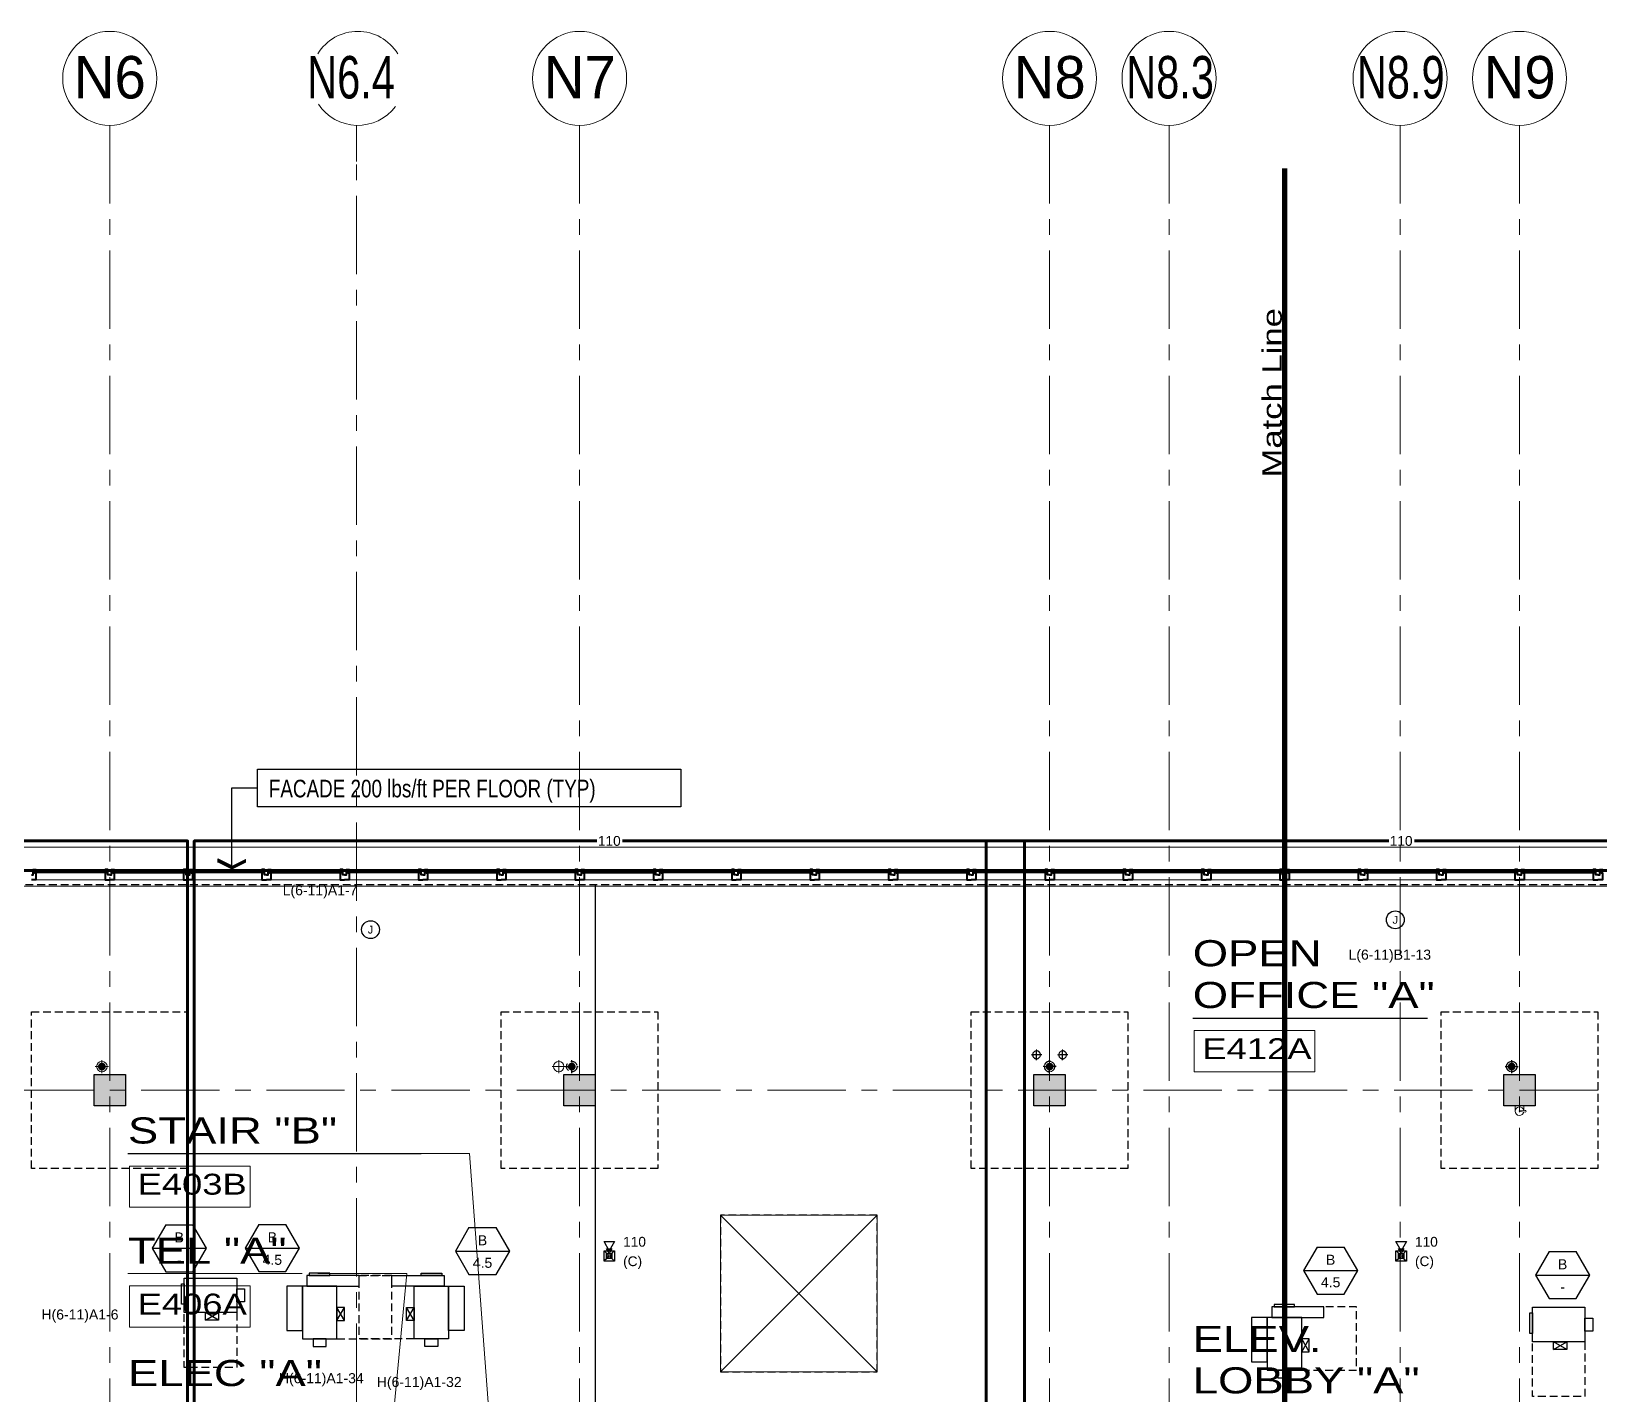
# Model space of a CAD drawing. Header units: inches. Extents: x -26500 to 0, y -3347 to 2257.
# Drawn here: x -23641 to -22440, y 1141 to 2185 of the extents above; entities that cross this region are included whole.
import ezdxf
from ezdxf.enums import TextEntityAlignment as Align

# ---------------------------------------------------------------- set-up
doc = ezdxf.new("R2010")
doc.units = ezdxf.units.IN
doc.header["$LTSCALE"] = 48
doc.header["$MEASUREMENT"] = 0
for name, pattern in [('A104$0$CENTER', [2, 1.25, -0.25, 0.25, -0.25]), ('HIDDEN2', [0.1875, 0.125, -0.0625]), ('Matchline$0$DASHED', [0.75, 0.5, -0.25]), ('NB - 5th floor_plan$0$HIDDEN2', [0.1875, 0.125, -0.0625])]:
    doc.linetypes.add(name, pattern=pattern)
for name, color, linetype in [('0 @ 48', 7, 'Continuous'), ('0 @ 96', 7, 'Continuous'), ('A104$0$A-ANNO-PATT-1-12', 8, 'Continuous'), ('A104$0$A-ANNO-PATT-2-12', 8, 'Continuous'), ('A104$0$A-AREA-IDEN', 8, 'Continuous'), ('A104$0$A-COLS-COL2-12', 8, 'Continuous'), ('A104$0$A-EQPM-FEC', 8, 'Continuous'), ('A104$0$A-FLOR-AWNG', 8, 'Continuous'), ('A104$0$A-FLOR-SLAB', 8, 'Continuous'), ('A104$0$A-FLOR-SLEEVE', 8, 'Continuous'), ('A104$0$A-FLOR-SLEEVE-4-12', 8, 'Continuous'), ('A104$0$A-GLAZ', 8, 'Continuous'), ('A104$0$A-GRID-1DP0-15', 8, 'Continuous'), ('A104$0$A-GRID-GRDP0-15', 8, 'Continuous'), ('A104$0$A-ROOF-LEAD-4-12', 8, 'Continuous'), ('A104$0$A-Roof-leader', 8, 'Continuous'), ('A104$0$C-PROP', 8, 'Continuous'), ('A104$0$tower crane', 8, 'Continuous'), ('A604$0$A-COLS-COL1-12', 8, 'Continuous'), ('A604$0$A-FLOR-SLEEVE', 8, 'Continuous'), ('A604$0$A-SHAD-PAT2', 8, 'Continuous'), ('ANNTEXT', 6, 'Continuous'), ('CLEAR', 1, 'HIDDEN2'), ('E-FIRE', 234, 'Continuous'), ('E-Powr-Circ', 232, 'Continuous'), ('E-Powr-Devc @ 96', 233, 'Continuous'), ('E-TEXT', 6, 'Continuous'), ('HAEQUIP', 94, 'Continuous'), ('M-HVAC-blck', 6, 'Continuous'), ('M-HVAC-clrn', 1, 'HIDDEN2'), ('M-HVAC-EQPM-FPTD', 94, 'Continuous'), ('M-HVAC-FUTR', 4, 'HIDDEN2'), ('M-HVAC-Supp', 93, 'Continuous'), ('M-HVAC-TEXT', 6, 'Continuous'), ('Matchline$0$Match Line', 5, 'Matchline$0$DASHED'), ('NB - 5th floor_plan$0$STCCOLS1', 1, 'NB - 5th floor_plan$0$HIDDEN2'), ('NB - 5th floor_plan$0$STDROPS', 1, 'NB - 5th floor_plan$0$HIDDEN2'), ('NB - 5th floor_plan$0$STPJ', 1, 'NB - 5th floor_plan$0$HIDDEN2'), ('NB - 5th floor_plan$0$STSLABEDGE', 1, 'NB - 5th floor_plan$0$HIDDEN2'), ('NB - 5th floor_plan$0$STWETSTACK', 1, 'NB - 5th floor_plan$0$HIDDEN2'), ('XREF', 7, 'Continuous')]:
    doc.layers.add(name, color=color, linetype=linetype)
doc.layers.add('E-Fire-Covr', color=240, linetype='Continuous', lineweight=70, plot=False)
doc.styles.add('A104$0$Arial', font='arial.ttf', dxfattribs={"height": 0.076839})
doc.styles.add('A104$0$style-Arial', font='arial.ttf')
doc.styles.add('M08', font='arial.ttf', dxfattribs={"height": 7.68})
doc.styles.add('MAMEP ANNO', font='arial.ttf', dxfattribs={"height": 0.101562})
doc.styles.add('Matchline$0$Style-arial', font='arial.shx')
doc.styles.add('NB - 5th floor_plan$0$au101s01', font='au101s01.shx')

# ---------------------------------------------------------------- blocks, each defined once
blk = doc.blocks.new('A104')
at = {"layer": 'A104$0$A-ROOF-LEAD-4-12', "lineweight": 13}
h = blk.add_hatch(color=256, dxfattribs=at)
edge = h.paths.add_edge_path()
edge.add_arc((-23587.0236, 1392.095), 3, 0, 360)
at = {"layer": 'A104$0$A-Roof-leader', "lineweight": 13}
h = blk.add_hatch(color=256, dxfattribs=at)
edge = h.paths.add_edge_path()
edge.add_arc((-23587.0236, 1392.095), 3, 0, 360)
h = blk.add_hatch(color=256, dxfattribs=at)
edge = h.paths.add_edge_path()
edge.add_arc((-23227.0236, 1392.095), 3, 0, 360)
h = blk.add_hatch(color=256, dxfattribs=at)
edge = h.paths.add_edge_path()
edge.add_arc((-22861.0236, 1392.095), 3, 0, 360)
h = blk.add_hatch(color=256, dxfattribs=at)
edge = h.paths.add_edge_path()
edge.add_arc((-22507.0236, 1392.095), 3, 0, 360)
at = {"layer": 'A104$0$A-ANNO-PATT-1-12', "lineweight": 30}
blk.add_solid([(-23569.0236, 1362.095), (-23569.0236, 1386.095), (-23593.0236, 1362.095), (-23593.0236, 1386.095)], dxfattribs=at)
at = {"layer": 'A104$0$A-ANNO-PATT-2-12', "lineweight": 30}
for points in [[(-23209.0236, 1362.095), (-23209.0236, 1386.095), (-23233.0236, 1362.095), (-23233.0236, 1386.095)], [(-22849.0236, 1362.095), (-22849.0236, 1386.095), (-22873.0236, 1362.095), (-22873.0236, 1386.095)], [(-22489.0236, 1362.095), (-22489.0236, 1386.095), (-22513.0236, 1362.095), (-22513.0236, 1386.095)]]:
    blk.add_solid(points, dxfattribs=at)
at = {"layer": 'A104$0$A-AREA-IDEN', "lineweight": 30}
for p, q in [((-22751.3606, 1429.1784, 0.2066), (-22571.4122, 1429.1784, 0.2066)), ((-23567.0737, 1325.3785, 0.2066), (-23342.5379, 1325.3785, 0.2066))]:
    blk.add_line(p, q, dxfattribs=at)
at = {"layer": 'A104$0$A-AREA-IDEN', "lineweight": 13}
blk.add_line((-23567.0737, 1233.5393, 0.2066), (-23433.4922, 1233.5393, 0.2066), dxfattribs=at)
at = {"layer": 'A104$0$A-AREA-IDEN', "lineweight": 0, "elevation": 0.2066, "flags": 128}
for points in [[(-23342.5379, 1325.3785), (-23305.4204, 1325.3785), (-23278.459, 967.614)], [(-23421.5321, 1233.5393), (-23353.4468, 1233.5393), (-23393.9075, 805.6001)]]:
    blk.add_lwpolyline(points, dxfattribs=at)
at = {"layer": 'A104$0$A-AREA-IDEN', "lineweight": 13}
for points in [[(-22750.1608, 1419.6617, 0.2066), (-22657.7228, 1419.6617, 0.2066), (-22657.7228, 1388.1321, 0.2066), (-22750.1608, 1388.1321, 0.2066)], [(-23565.8739, 1315.8618, 0.2066), (-23473.4359, 1315.8618, 0.2066), (-23473.4359, 1284.3323, 0.2066), (-23565.8739, 1284.3323, 0.2066)], [(-23565.8739, 1224.0226, 0.2066), (-23473.4359, 1224.0226, 0.2066), (-23473.4359, 1192.4931, 0.2066), (-23565.8739, 1192.4931, 0.2066)]]:
    blk.add_3dface(points, dxfattribs=at)
at = {"layer": 'A104$0$A-COLS-COL2-12', "lineweight": 30}
for points in [[(-23233.0236, 1386.095), (-23209.0236, 1386.095), (-23209.0236, 1362.095), (-23233.0236, 1362.095)], [(-22873.0236, 1386.095), (-22849.0236, 1386.095), (-22849.0236, 1362.095), (-22873.0236, 1362.095)], [(-22513.0236, 1386.095), (-22489.0236, 1386.095), (-22489.0236, 1362.095), (-22513.0236, 1362.095)]]:
    blk.add_3dface(points, dxfattribs=at)
at = {"layer": 'A104$0$A-EQPM-FEC', "lineweight": 13}
for p, q in [((-22496.6121, 1358.5608), (-22500.9446, 1358.1973)), ((-22500.9435, 1357.6039), (-22496.6098, 1357.2557))]:
    blk.add_line(p, q, dxfattribs=at)
at = {"layer": 'A104$0$A-EQPM-FEC', "lineweight": 0, "flags": 128}
blk.add_lwpolyline([(-22504.2482, 1358.4508), (-22504.2546, 1362.0892), (-22497.7926, 1362.1007), (-22497.7862, 1358.4624)], dxfattribs=at)
at = {"layer": 'A104$0$A-EQPM-FEC', "lineweight": 13}
blk.add_circle((-22500.9441, 1357.9006), 0.2967, dxfattribs=at)
for centre, radius, start, end in [((-22501.0111, 1357.9005), 3.2735, 9.8827989, 350.3204767), ((-22496.6109, 1357.9083), 0.6526, 270.1037127, 90.1016378)]:
    blk.add_arc(centre, radius, start, end, dxfattribs=at)
at = {"layer": 'A104$0$A-FLOR-AWNG', "lineweight": 0}
blk.add_line((-24033.7396, 1560.0949), (-21043.1174, 1560.0949), dxfattribs=at)
at = {"layer": 'A104$0$A-FLOR-SLAB', "lineweight": 0, "flags": 128}
blk.add_lwpolyline([(-23869.2731, 1530.3475), (-21072.7739, 1530.3449), (-21072.7739, -6.1545), (-22489.2736, -6.1545), (-22489.2736, 53.8448), (-22872.7736, 53.8448), (-22872.7736, -6.1545), (-24409.272, -6.1545)], dxfattribs=at)
at = {"layer": 'A104$0$A-FLOR-SLEEVE', "lineweight": 0}
for p, q in [((-23237.0236, 1387.095), (-23237.0236, 1397.095)), ((-22867.0236, 1401.095), (-22875.0236, 1401.095)), ((-22871.0236, 1397.095), (-22871.0236, 1405.095)), ((-22861.0236, 1387.095), (-22861.0236, 1397.095)), ((-22847.0236, 1401.095), (-22855.0236, 1401.095)), ((-22851.0236, 1397.095), (-22851.0236, 1405.095)), ((-22507.0236, 1387.095), (-22507.0236, 1397.095)), ((-23242.0236, 1392.095), (-23232.0236, 1392.095)), ((-22856.0236, 1392.095), (-22866.0236, 1392.095)), ((-22512.0236, 1392.095), (-22502.0236, 1392.095))]:
    blk.add_line(p, q, dxfattribs=at)
at = {"layer": 'A104$0$A-FLOR-SLEEVE', "lineweight": 13}
for centre in [(-23237.0236, 1392.095), (-22507.0236, 1392.095)]:
    blk.add_circle(centre, 4, dxfattribs=at)
at = {"layer": 'A104$0$A-FLOR-SLEEVE', "lineweight": 13, "extrusion": (0, 0, -1)}
for centre, radius in [((22871.0236, 1401.095), 3), ((22861.0236, 1392.095), 4), ((22851.0236, 1401.095), 3)]:
    blk.add_circle(centre, radius, dxfattribs=at)
at = {"layer": 'A104$0$A-FLOR-SLEEVE-4-12', "lineweight": 0}
for p, q in [((-23587.0236, 1387.095), (-23587.0236, 1397.095)), ((-23592.0236, 1392.095), (-23582.0236, 1392.095))]:
    blk.add_line(p, q, dxfattribs=at)
at = {"layer": 'A104$0$A-FLOR-SLEEVE-4-12', "lineweight": 13}
blk.add_circle((-23587.0236, 1392.095), 4, dxfattribs=at)
at = {"layer": 'A104$0$A-GLAZ', "lineweight": 0}
for p, q in [((-21060.0239, 1543.0949), (-23882.0254, 1543.0991)), ((-23583.7745, 1541.8475), (-23638.2745, 1541.8475)), ((-23583.7745, 1541.3475), (-23638.2745, 1541.3475)), ((-23578.2745, 1541.8475), (-23523.7745, 1541.8475)), ((-23578.2745, 1541.3475), (-23523.7745, 1541.3475)), ((-23463.7751, 1541.8475), (-23518.2751, 1541.8475)), ((-23463.7751, 1541.3475), (-23518.2751, 1541.3475)), ((-23458.2751, 1541.8475), (-23403.7751, 1541.8475)), ((-23458.2751, 1541.3475), (-23403.7751, 1541.3475)), ((-23343.7757, 1541.8475), (-23398.2757, 1541.8475)), ((-23343.7757, 1541.3475), (-23398.2757, 1541.3475)), ((-23338.2757, 1541.8475), (-23283.7757, 1541.8475)), ((-23338.2757, 1541.3475), (-23283.7757, 1541.3475)), ((-23223.7762, 1541.8475), (-23278.2762, 1541.8475)), ((-23223.7762, 1541.3475), (-23278.2762, 1541.3475)), ((-23218.2762, 1541.8475), (-23163.7762, 1541.8475)), ((-23218.2762, 1541.3475), (-23163.7762, 1541.3475)), ((-23103.7768, 1541.8475), (-23158.2768, 1541.8475)), ((-23103.7768, 1541.3475), (-23158.2768, 1541.3475)), ((-23098.2739, 1541.8449), (-23043.7739, 1541.8449)), ((-23098.2739, 1541.3449), (-23043.7739, 1541.3449)), ((-22983.7745, 1541.8449), (-23038.2745, 1541.8449)), ((-22983.7745, 1541.3449), (-23038.2745, 1541.3449)), ((-22978.2739, 1541.8449), (-22923.7739, 1541.8449)), ((-22978.2739, 1541.3449), (-22923.7739, 1541.3449)), ((-22863.7745, 1541.8449), (-22918.2745, 1541.8449)), ((-22863.7745, 1541.3449), (-22918.2745, 1541.3449)), ((-22858.2739, 1541.8449), (-22803.7739, 1541.8449)), ((-22858.2739, 1541.3449), (-22803.7739, 1541.3449)), ((-22743.7745, 1541.8449), (-22798.2745, 1541.8449)), ((-22743.7745, 1541.3449), (-22798.2745, 1541.3449)), ((-22738.2739, 1541.8449), (-22683.7739, 1541.8449)), ((-22738.2739, 1541.3449), (-22683.7739, 1541.3449)), ((-22623.7745, 1541.8449), (-22678.2745, 1541.8449)), ((-22623.7745, 1541.3449), (-22678.2745, 1541.3449)), ((-22618.2739, 1541.8449), (-22563.7739, 1541.8449)), ((-22618.2739, 1541.3449), (-22563.7739, 1541.3449)), ((-22503.7745, 1541.8449), (-22558.2745, 1541.8449)), ((-22503.7745, 1541.3449), (-22558.2745, 1541.3449)), ((-22498.2739, 1541.8449), (-22443.7739, 1541.8449)), ((-22498.2739, 1541.3449), (-22443.7739, 1541.3449)), ((-23584.5245, 1535.0975), (-23637.5245, 1535.0975)), ((-23577.5245, 1535.0975), (-23524.5245, 1535.0975)), ((-23464.5251, 1535.0975), (-23517.5251, 1535.0975)), ((-23457.5251, 1535.0975), (-23404.5251, 1535.0975)), ((-23344.5257, 1535.0975), (-23397.5257, 1535.0975)), ((-23337.5257, 1535.0975), (-23284.5257, 1535.0975)), ((-23224.5262, 1535.0975), (-23277.5262, 1535.0975)), ((-23217.5262, 1535.0975), (-23164.5262, 1535.0975)), ((-23104.5268, 1535.0975), (-23157.5268, 1535.0975)), ((-23097.5239, 1535.0949), (-23044.5239, 1535.0949)), ((-22984.5245, 1535.0949), (-23037.5245, 1535.0949)), ((-22977.5239, 1535.0949), (-22924.5239, 1535.0949)), ((-22864.5245, 1535.0949), (-22917.5245, 1535.0949)), ((-22857.5239, 1535.0949), (-22804.5239, 1535.0949)), ((-22744.5245, 1535.0949), (-22797.5245, 1535.0949)), ((-22737.5239, 1535.0949), (-22684.5239, 1535.0949)), ((-22624.5245, 1535.0949), (-22677.5245, 1535.0949)), ((-22617.5239, 1535.0949), (-22564.5239, 1535.0949)), ((-22504.5245, 1535.0949), (-22557.5245, 1535.0949)), ((-22497.5239, 1535.0949), (-22444.5239, 1535.0949))]:
    blk.add_line(p, q, dxfattribs=at)
at = {"layer": 'A104$0$A-GLAZ', "lineweight": 40}
for p, q in [((-23583.7745, 1542.0975), (-23638.2745, 1542.0975)), ((-23638.2745, 1540.8475), (-23638.2745, 1542.0975)), ((-23583.7745, 1540.8475), (-23638.2745, 1540.8475)), ((-23583.7745, 1540.8475), (-23583.7745, 1542.0975)), ((-23578.2745, 1540.8475), (-23578.2745, 1542.0975)), ((-23578.2745, 1542.0975), (-23523.7745, 1542.0975)), ((-23578.2745, 1540.8475), (-23523.7745, 1540.8475)), ((-23523.7745, 1540.8475), (-23523.7745, 1542.0975)), ((-23463.7751, 1542.0975), (-23518.2751, 1542.0975)), ((-23518.2751, 1540.8475), (-23518.2751, 1542.0975)), ((-23463.7751, 1540.8475), (-23518.2751, 1540.8475)), ((-23463.7751, 1540.8475), (-23463.7751, 1542.0975)), ((-23458.2751, 1540.8475), (-23458.2751, 1542.0975)), ((-23458.2751, 1542.0975), (-23403.7751, 1542.0975)), ((-23458.2751, 1540.8475), (-23403.7751, 1540.8475)), ((-23403.7751, 1540.8475), (-23403.7751, 1542.0975)), ((-23343.7757, 1542.0975), (-23398.2757, 1542.0975)), ((-23398.2757, 1540.8475), (-23398.2757, 1542.0975)), ((-23343.7757, 1540.8475), (-23398.2757, 1540.8475)), ((-23343.7757, 1540.8475), (-23343.7757, 1542.0975)), ((-23338.2757, 1540.8475), (-23338.2757, 1542.0975)), ((-23338.2757, 1542.0975), (-23283.7757, 1542.0975)), ((-23338.2757, 1540.8475), (-23283.7757, 1540.8475)), ((-23283.7757, 1540.8475), (-23283.7757, 1542.0975)), ((-23223.7762, 1542.0975), (-23278.2762, 1542.0975)), ((-23278.2762, 1540.8475), (-23278.2762, 1542.0975)), ((-23223.7762, 1540.8475), (-23278.2762, 1540.8475)), ((-23223.7762, 1540.8475), (-23223.7762, 1542.0975)), ((-23218.2762, 1540.8475), (-23218.2762, 1542.0975)), ((-23218.2762, 1542.0975), (-23163.7762, 1542.0975)), ((-23218.2762, 1540.8475), (-23163.7762, 1540.8475)), ((-23163.7762, 1540.8475), (-23163.7762, 1542.0975)), ((-23103.7768, 1542.0975), (-23158.2768, 1542.0975)), ((-23158.2768, 1540.8475), (-23158.2768, 1542.0975)), ((-23103.7768, 1540.8475), (-23158.2768, 1540.8475)), ((-23103.7768, 1540.8475), (-23103.7768, 1542.0975)), ((-23098.2739, 1540.8449), (-23098.2739, 1542.0949)), ((-23098.2739, 1542.0949), (-23043.7739, 1542.0949)), ((-23098.2739, 1540.8449), (-23043.7739, 1540.8449)), ((-23043.7739, 1540.8449), (-23043.7739, 1542.0949)), ((-22983.7745, 1542.0949), (-23038.2745, 1542.0949)), ((-23038.2745, 1540.8449), (-23038.2745, 1542.0949)), ((-22983.7745, 1540.8449), (-23038.2745, 1540.8449)), ((-22983.7745, 1540.8449), (-22983.7745, 1542.0949)), ((-22978.2739, 1540.8449), (-22978.2739, 1542.0949)), ((-22978.2739, 1542.0949), (-22923.7739, 1542.0949)), ((-22978.2739, 1540.8449), (-22923.7739, 1540.8449)), ((-22923.7739, 1540.8449), (-22923.7739, 1542.0949)), ((-22863.7745, 1542.0949), (-22918.2745, 1542.0949)), ((-22918.2745, 1540.8449), (-22918.2745, 1542.0949)), ((-22863.7745, 1540.8449), (-22918.2745, 1540.8449)), ((-22863.7745, 1540.8449), (-22863.7745, 1542.0949)), ((-22858.2739, 1540.8449), (-22858.2739, 1542.0949)), ((-22858.2739, 1542.0949), (-22803.7739, 1542.0949)), ((-22858.2739, 1540.8449), (-22803.7739, 1540.8449)), ((-22803.7739, 1540.8449), (-22803.7739, 1542.0949)), ((-22743.7745, 1542.0949), (-22798.2745, 1542.0949)), ((-22798.2745, 1540.8449), (-22798.2745, 1542.0949)), ((-22743.7745, 1540.8449), (-22798.2745, 1540.8449)), ((-22743.7745, 1540.8449), (-22743.7745, 1542.0949)), ((-22738.2739, 1540.8449), (-22738.2739, 1542.0949)), ((-22738.2739, 1542.0949), (-22683.7739, 1542.0949)), ((-22738.2739, 1540.8449), (-22683.7739, 1540.8449)), ((-22683.7739, 1540.8449), (-22683.7739, 1542.0949)), ((-22623.7745, 1542.0949), (-22678.2745, 1542.0949)), ((-22678.2745, 1540.8449), (-22678.2745, 1542.0949)), ((-22623.7745, 1540.8449), (-22678.2745, 1540.8449)), ((-22623.7745, 1540.8449), (-22623.7745, 1542.0949)), ((-22618.2739, 1540.8449), (-22618.2739, 1542.0949)), ((-22618.2739, 1542.0949), (-22563.7739, 1542.0949)), ((-22618.2739, 1540.8449), (-22563.7739, 1540.8449)), ((-22563.7739, 1540.8449), (-22563.7739, 1542.0949)), ((-22503.7745, 1542.0949), (-22558.2745, 1542.0949)), ((-22558.2745, 1540.8449), (-22558.2745, 1542.0949)), ((-22503.7745, 1540.8449), (-22558.2745, 1540.8449)), ((-22503.7745, 1540.8449), (-22503.7745, 1542.0949)), ((-22498.2739, 1540.8449), (-22498.2739, 1542.0949)), ((-22498.2739, 1542.0949), (-22443.7739, 1542.0949)), ((-22498.2739, 1540.8449), (-22443.7739, 1540.8449)), ((-22443.7739, 1540.8449), (-22443.7739, 1542.0949))]:
    blk.add_line(p, q, dxfattribs=at)
at = {"layer": 'A104$0$A-GLAZ', "lineweight": 40, "flags": 128}
for points in [[(-23641.0242, 1539.0975), (-23639.5245, 1539.0975), (-23639.5245, 1543.0975), (-23637.5245, 1543.0975), (-23637.5245, 1542.3475), (-23638.5245, 1542.3475), (-23638.5245, 1540.5975), (-23637.5245, 1540.5975), (-23637.5245, 1535.0975), (-23641.0242, 1535.0975)], [(-23581.0242, 1539.0975), (-23582.5245, 1539.0975), (-23582.5245, 1543.0975), (-23584.5245, 1543.0975), (-23584.5245, 1542.3475), (-23583.5245, 1542.3475), (-23583.5245, 1540.5975), (-23584.5245, 1540.5975), (-23584.5245, 1535.0975), (-23581.0242, 1535.0975)], [(-23581.0248, 1539.0975), (-23579.5245, 1539.0975), (-23579.5245, 1543.0975), (-23577.5245, 1543.0975), (-23577.5245, 1542.3475), (-23578.5245, 1542.3475), (-23578.5245, 1540.5975), (-23577.5245, 1540.5975), (-23577.5245, 1535.0975), (-23581.0248, 1535.0975)], [(-23521.0248, 1539.0975), (-23522.5245, 1539.0975), (-23522.5245, 1543.0975), (-23524.5245, 1543.0975), (-23524.5245, 1542.3475), (-23523.5245, 1542.3475), (-23523.5245, 1540.5975), (-23524.5245, 1540.5975), (-23524.5245, 1535.0975), (-23521.0248, 1535.0975)], [(-23521.0248, 1539.0975), (-23519.5251, 1539.0975), (-23519.5251, 1543.0975), (-23517.5251, 1543.0975), (-23517.5251, 1542.3475), (-23518.5251, 1542.3475), (-23518.5251, 1540.5975), (-23517.5251, 1540.5975), (-23517.5251, 1535.0975), (-23521.0248, 1535.0975)], [(-23461.0248, 1539.0975), (-23462.5251, 1539.0975), (-23462.5251, 1543.0975), (-23464.5251, 1543.0975), (-23464.5251, 1542.3475), (-23463.5251, 1542.3475), (-23463.5251, 1540.5975), (-23464.5251, 1540.5975), (-23464.5251, 1535.0975), (-23461.0248, 1535.0975)], [(-23461.0254, 1539.0975), (-23459.5251, 1539.0975), (-23459.5251, 1543.0975), (-23457.5251, 1543.0975), (-23457.5251, 1542.3475), (-23458.5251, 1542.3475), (-23458.5251, 1540.5975), (-23457.5251, 1540.5975), (-23457.5251, 1535.0975), (-23461.0254, 1535.0975)], [(-23401.0254, 1539.0975), (-23402.5251, 1539.0975), (-23402.5251, 1543.0975), (-23404.5251, 1543.0975), (-23404.5251, 1542.3475), (-23403.5251, 1542.3475), (-23403.5251, 1540.5975), (-23404.5251, 1540.5975), (-23404.5251, 1535.0975), (-23401.0254, 1535.0975)], [(-23401.0254, 1539.0975), (-23399.5257, 1539.0975), (-23399.5257, 1543.0975), (-23397.5257, 1543.0975), (-23397.5257, 1542.3475), (-23398.5257, 1542.3475), (-23398.5257, 1540.5975), (-23397.5257, 1540.5975), (-23397.5257, 1535.0975), (-23401.0254, 1535.0975)], [(-23341.0254, 1539.0975), (-23342.5257, 1539.0975), (-23342.5257, 1543.0975), (-23344.5257, 1543.0975), (-23344.5257, 1542.3475), (-23343.5257, 1542.3475), (-23343.5257, 1540.5975), (-23344.5257, 1540.5975), (-23344.5257, 1535.0975), (-23341.0254, 1535.0975)], [(-23341.026, 1539.0975), (-23339.5257, 1539.0975), (-23339.5257, 1543.0975), (-23337.5257, 1543.0975), (-23337.5257, 1542.3475), (-23338.5257, 1542.3475), (-23338.5257, 1540.5975), (-23337.5257, 1540.5975), (-23337.5257, 1535.0975), (-23341.026, 1535.0975)], [(-23281.026, 1539.0975), (-23282.5257, 1539.0975), (-23282.5257, 1543.0975), (-23284.5257, 1543.0975), (-23284.5257, 1542.3475), (-23283.5257, 1542.3475), (-23283.5257, 1540.5975), (-23284.5257, 1540.5975), (-23284.5257, 1535.0975), (-23281.026, 1535.0975)], [(-23281.026, 1539.0975), (-23279.5262, 1539.0975), (-23279.5262, 1543.0975), (-23277.5262, 1543.0975), (-23277.5262, 1542.3475), (-23278.5262, 1542.3475), (-23278.5262, 1540.5975), (-23277.5262, 1540.5975), (-23277.5262, 1535.0975), (-23281.026, 1535.0975)], [(-23221.026, 1539.0975), (-23222.5262, 1539.0975), (-23222.5262, 1543.0975), (-23224.5262, 1543.0975), (-23224.5262, 1542.3475), (-23223.5262, 1542.3475), (-23223.5262, 1540.5975), (-23224.5262, 1540.5975), (-23224.5262, 1535.0975), (-23221.026, 1535.0975)], [(-23221.0265, 1539.0975), (-23219.5262, 1539.0975), (-23219.5262, 1543.0975), (-23217.5262, 1543.0975), (-23217.5262, 1542.3475), (-23218.5262, 1542.3475), (-23218.5262, 1540.5975), (-23217.5262, 1540.5975), (-23217.5262, 1535.0975), (-23221.0265, 1535.0975)], [(-23161.0265, 1539.0975), (-23162.5262, 1539.0975), (-23162.5262, 1543.0975), (-23164.5262, 1543.0975), (-23164.5262, 1542.3475), (-23163.5262, 1542.3475), (-23163.5262, 1540.5975), (-23164.5262, 1540.5975), (-23164.5262, 1535.0975), (-23161.0265, 1535.0975)], [(-23161.0265, 1539.0975), (-23159.5268, 1539.0975), (-23159.5268, 1543.0975), (-23157.5268, 1543.0975), (-23157.5268, 1542.3475), (-23158.5268, 1542.3475), (-23158.5268, 1540.5975), (-23157.5268, 1540.5975), (-23157.5268, 1535.0975), (-23161.0265, 1535.0975)], [(-23101.0265, 1539.0975), (-23102.5268, 1539.0975), (-23102.5268, 1543.0975), (-23104.5268, 1543.0975), (-23104.5268, 1542.3475), (-23103.5268, 1542.3475), (-23103.5268, 1540.5975), (-23104.5268, 1540.5975), (-23104.5268, 1535.0975), (-23101.0265, 1535.0975)], [(-23101.0242, 1539.0949), (-23099.5239, 1539.0949), (-23099.5239, 1543.0949), (-23097.5239, 1543.0949), (-23097.5239, 1542.3449), (-23098.5239, 1542.3449), (-23098.5239, 1540.5949), (-23097.5239, 1540.5949), (-23097.5239, 1535.0949), (-23101.0242, 1535.0949)], [(-23041.0242, 1539.0949), (-23042.5239, 1539.0949), (-23042.5239, 1543.0949), (-23044.5239, 1543.0949), (-23044.5239, 1542.3449), (-23043.5239, 1542.3449), (-23043.5239, 1540.5949), (-23044.5239, 1540.5949), (-23044.5239, 1535.0949), (-23041.0242, 1535.0949)], [(-23041.0242, 1539.0949), (-23039.5245, 1539.0949), (-23039.5245, 1543.0949), (-23037.5245, 1543.0949), (-23037.5245, 1542.3449), (-23038.5245, 1542.3449), (-23038.5245, 1540.5949), (-23037.5245, 1540.5949), (-23037.5245, 1535.0949), (-23041.0242, 1535.0949)], [(-22981.0242, 1539.0949), (-22982.5245, 1539.0949), (-22982.5245, 1543.0949), (-22984.5245, 1543.0949), (-22984.5245, 1542.3449), (-22983.5245, 1542.3449), (-22983.5245, 1540.5949), (-22984.5245, 1540.5949), (-22984.5245, 1535.0949), (-22981.0242, 1535.0949)], [(-22981.0242, 1539.0949), (-22979.5239, 1539.0949), (-22979.5239, 1543.0949), (-22977.5239, 1543.0949), (-22977.5239, 1542.3449), (-22978.5239, 1542.3449), (-22978.5239, 1540.5949), (-22977.5239, 1540.5949), (-22977.5239, 1535.0949), (-22981.0242, 1535.0949)], [(-22921.0242, 1539.0949), (-22922.5239, 1539.0949), (-22922.5239, 1543.0949), (-22924.5239, 1543.0949), (-22924.5239, 1542.3449), (-22923.5239, 1542.3449), (-22923.5239, 1540.5949), (-22924.5239, 1540.5949), (-22924.5239, 1535.0949), (-22921.0242, 1535.0949)], [(-22921.0242, 1539.0949), (-22919.5245, 1539.0949), (-22919.5245, 1543.0949), (-22917.5245, 1543.0949), (-22917.5245, 1542.3449), (-22918.5245, 1542.3449), (-22918.5245, 1540.5949), (-22917.5245, 1540.5949), (-22917.5245, 1535.0949), (-22921.0242, 1535.0949)], [(-22861.0242, 1539.0949), (-22862.5245, 1539.0949), (-22862.5245, 1543.0949), (-22864.5245, 1543.0949), (-22864.5245, 1542.3449), (-22863.5245, 1542.3449), (-22863.5245, 1540.5949), (-22864.5245, 1540.5949), (-22864.5245, 1535.0949), (-22861.0242, 1535.0949)], [(-22861.0242, 1539.0949), (-22859.5239, 1539.0949), (-22859.5239, 1543.0949), (-22857.5239, 1543.0949), (-22857.5239, 1542.3449), (-22858.5239, 1542.3449), (-22858.5239, 1540.5949), (-22857.5239, 1540.5949), (-22857.5239, 1535.0949), (-22861.0242, 1535.0949)], [(-22801.0242, 1539.0949), (-22802.5239, 1539.0949), (-22802.5239, 1543.0949), (-22804.5239, 1543.0949), (-22804.5239, 1542.3449), (-22803.5239, 1542.3449), (-22803.5239, 1540.5949), (-22804.5239, 1540.5949), (-22804.5239, 1535.0949), (-22801.0242, 1535.0949)], [(-22801.0242, 1539.0949), (-22799.5245, 1539.0949), (-22799.5245, 1543.0949), (-22797.5245, 1543.0949), (-22797.5245, 1542.3449), (-22798.5245, 1542.3449), (-22798.5245, 1540.5949), (-22797.5245, 1540.5949), (-22797.5245, 1535.0949), (-22801.0242, 1535.0949)], [(-22741.0242, 1539.0949), (-22742.5245, 1539.0949), (-22742.5245, 1543.0949), (-22744.5245, 1543.0949), (-22744.5245, 1542.3449), (-22743.5245, 1542.3449), (-22743.5245, 1540.5949), (-22744.5245, 1540.5949), (-22744.5245, 1535.0949), (-22741.0242, 1535.0949)], [(-22741.0242, 1539.0949), (-22739.5239, 1539.0949), (-22739.5239, 1543.0949), (-22737.5239, 1543.0949), (-22737.5239, 1542.3449), (-22738.5239, 1542.3449), (-22738.5239, 1540.5949), (-22737.5239, 1540.5949), (-22737.5239, 1535.0949), (-22741.0242, 1535.0949)], [(-22681.0242, 1539.0949), (-22682.5239, 1539.0949), (-22682.5239, 1543.0949), (-22684.5239, 1543.0949), (-22684.5239, 1542.3449), (-22683.5239, 1542.3449), (-22683.5239, 1540.5949), (-22684.5239, 1540.5949), (-22684.5239, 1535.0949), (-22681.0242, 1535.0949)], [(-22681.0242, 1539.0949), (-22679.5245, 1539.0949), (-22679.5245, 1543.0949), (-22677.5245, 1543.0949), (-22677.5245, 1542.3449), (-22678.5245, 1542.3449), (-22678.5245, 1540.5949), (-22677.5245, 1540.5949), (-22677.5245, 1535.0949), (-22681.0242, 1535.0949)], [(-22621.0242, 1539.0949), (-22622.5245, 1539.0949), (-22622.5245, 1543.0949), (-22624.5245, 1543.0949), (-22624.5245, 1542.3449), (-22623.5245, 1542.3449), (-22623.5245, 1540.5949), (-22624.5245, 1540.5949), (-22624.5245, 1535.0949), (-22621.0242, 1535.0949)], [(-22621.0242, 1539.0949), (-22619.5239, 1539.0949), (-22619.5239, 1543.0949), (-22617.5239, 1543.0949), (-22617.5239, 1542.3449), (-22618.5239, 1542.3449), (-22618.5239, 1540.5949), (-22617.5239, 1540.5949), (-22617.5239, 1535.0949), (-22621.0242, 1535.0949)], [(-22561.0242, 1539.0949), (-22562.5239, 1539.0949), (-22562.5239, 1543.0949), (-22564.5239, 1543.0949), (-22564.5239, 1542.3449), (-22563.5239, 1542.3449), (-22563.5239, 1540.5949), (-22564.5239, 1540.5949), (-22564.5239, 1535.0949), (-22561.0242, 1535.0949)], [(-22561.0242, 1539.0949), (-22559.5245, 1539.0949), (-22559.5245, 1543.0949), (-22557.5245, 1543.0949), (-22557.5245, 1542.3449), (-22558.5245, 1542.3449), (-22558.5245, 1540.5949), (-22557.5245, 1540.5949), (-22557.5245, 1535.0949), (-22561.0242, 1535.0949)], [(-22501.0242, 1539.0949), (-22502.5245, 1539.0949), (-22502.5245, 1543.0949), (-22504.5245, 1543.0949), (-22504.5245, 1542.3449), (-22503.5245, 1542.3449), (-22503.5245, 1540.5949), (-22504.5245, 1540.5949), (-22504.5245, 1535.0949), (-22501.0242, 1535.0949)], [(-22501.0242, 1539.0949), (-22499.5239, 1539.0949), (-22499.5239, 1543.0949), (-22497.5239, 1543.0949), (-22497.5239, 1542.3449), (-22498.5239, 1542.3449), (-22498.5239, 1540.5949), (-22497.5239, 1540.5949), (-22497.5239, 1535.0949), (-22501.0242, 1535.0949)], [(-22441.0242, 1539.0949), (-22442.5239, 1539.0949), (-22442.5239, 1543.0949), (-22444.5239, 1543.0949), (-22444.5239, 1542.3449), (-22443.5239, 1542.3449), (-22443.5239, 1540.5949), (-22444.5239, 1540.5949), (-22444.5239, 1535.0949), (-22441.0242, 1535.0949)], [(-22441.0242, 1539.0949), (-22439.5245, 1539.0949), (-22439.5245, 1543.0949), (-22437.5245, 1543.0949), (-22437.5245, 1542.3449), (-22438.5245, 1542.3449), (-22438.5245, 1540.5949), (-22437.5245, 1540.5949), (-22437.5245, 1535.0949), (-22441.0242, 1535.0949)]]:
    blk.add_lwpolyline(points, dxfattribs=at)
at = {"layer": 'A104$0$A-GRID-1DP0-15', "lineweight": 13}
for centre in [(-23581.0236, 2149.2362), (-23221.0236, 2149.2362), (-22861.0236, 2149.2362), (-22501.0236, 2149.2362)]:
    blk.add_circle(centre, 36, dxfattribs=at)
for start, end in [(31.6457302, 148.2917647), (213.5133166, 323.1751903)]:
    blk.add_arc((-23390.9935, 2149.2212), 36, start, end, dxfattribs=at)
at = {"layer": 'A104$0$A-GRID-GRDP0-15', "linetype": 'A104$0$CENTER', "lineweight": 0}
for p, q in [((-23581.0236, 2113.2362), (-23581.0236, -676.9052)), ((-23392.0337, 367.1574), (-23392.0337, 2113.2362)), ((-23392.0337, 2085.6066), (-23392.0337, 2113.2362)), ((-23221.0236, 2113.2362), (-23221.0236, -676.9055)), ((-22861.0236, 2113.2362), (-22861.0236, -797.9051)), ((-22769.5278, 2113.2362), (-22769.5278, 1016.1072)), ((-22592.5194, 2113.2362), (-22592.5194, 1016.1072)), ((-22501.0236, 2113.2362), (-22501.0236, -676.9042)), ((-23941.0236, 1374.095), (-20364.9322, 1374.095))]:
    blk.add_line(p, q, dxfattribs=at)
at = {"layer": 'A104$0$A-GRID-GRDP0-15', "lineweight": 13}
for centre in [(-22769.5278, 2149.2362), (-22592.5194, 2149.2362)]:
    blk.add_circle(centre, 36, dxfattribs=at)
at = {"layer": 'A104$0$C-PROP', "lineweight": 40, "flags": 128}
blk.add_lwpolyline([(-25004.5437, -676.9041), (-24022.0239, 1542.095), (-21061.0239, 1542.095), (-21061.0239, -676.9042)], dxfattribs=at)
at = {"layer": 'A104$0$tower crane', "lineweight": 0}
for p, q in [((-23113.0236, 1278.128), (-22993.0236, 1278.128)), ((-23113.0236, 1278.128), (-23113.0236, 1158.128)), ((-23113.0236, 1278.128), (-22993.0236, 1158.128)), ((-22993.0236, 1278.128), (-23113.0236, 1158.128)), ((-22993.0236, 1278.128), (-22993.0236, 1158.128)), ((-23113.0236, 1158.128), (-22993.0236, 1158.128))]:
    blk.add_line(p, q, dxfattribs=at)
at = {"layer": 'A104$0$A-AREA-IDEN', "lineweight": 30, "style": 'A104$0$style-Arial', "width": 1.246875}
for s, p in [('E412A', (-22743.9767, 1397.7748, 0.2066)), ('E403B', (-23559.6898, 1293.975, 0.2066))]:
    blk.add_text(s, height=16, dxfattribs=at).set_placement(p)
at = {"layer": 'A104$0$A-AREA-IDEN', "lineweight": 13, "style": 'A104$0$style-Arial', "width": 1.246875}
blk.add_text('E406A', height=16, dxfattribs=at).set_placement((-23559.6898, 1202.1358, 0.2066))
at = {"layer": 'A104$0$A-AREA-IDEN', "lineweight": 30, "char_height": 19.999996, "attachment_point": 7, "line_spacing_factor": 0.6, "style": 'A104$0$Arial'}
for s, insert in [('\\H1x;\\W1.24688;OPEN', (-22751.3616, 1468.6574, 0.2066)), ('\\H1x;\\W1.24688;OFFICE "A"', (-22751.3616, 1436.6574, 0.2066)), ('\\H1x;\\W1.24688;STAIR "B"', (-23567.0747, 1332.8575, 0.2066)), ('\\H1x;\\W1.24688;ELEV.        ', (-22751.3616, 1173.4161, 0.2066)), ('\\H1x;\\W1.24688;LOBBY "A"', (-22751.3616, 1141.4161, 0.2066))]:
    blk.add_mtext(s, dxfattribs=dict(at, insert=insert))
at = {"layer": 'A104$0$A-AREA-IDEN', "lineweight": 13, "char_height": 19.999996, "attachment_point": 7, "line_spacing_factor": 0.6, "style": 'A104$0$Arial'}
for s, insert in [('\\H1x;\\W1.24688;TEL "A"', (-23567.0747, 1241.0183, 0.2066)), ('\\H1x;\\W1.24688;ELEC "A"', (-23567.0747, 1146.981, 0.2066))]:
    blk.add_mtext(s, dxfattribs=dict(at, insert=insert))
at = {"layer": 'A104$0$A-GRID-1DP0-15', "lineweight": 13, "style": 'A104$0$style-Arial'}
for s, width, p in [('N6', 0.95, (-23608.4799, 2133.8402)), ('N6.4', 0.701538, (-23429.7646, 2133.8252)), ('N7', 0.95, (-23248.4799, 2133.8402)), ('N8', 0.95, (-22888.4799, 2133.8402)), ('N9', 0.95, (-22528.4799, 2133.8402))]:
    blk.add_text(s, height=32.5, dxfattribs=dict(at, width=width)).set_placement(p)
at = {"layer": 'A104$0$A-GRID-GRDP0-15', "lineweight": 13, "style": 'A104$0$style-Arial', "width": 0.701538}
for s, p in [('N8.3', (-22802.3329, 2133.8402)), ('N8.9', (-22625.6603, 2133.8402))]:
    blk.add_text(s, height=32.5, dxfattribs=at).set_placement(p)
blk = doc.blocks.new('Matchline')
at = {"layer": 'Matchline$0$Match Line', "color": 5, "lineweight": 0, "const_width": 4}
blk.add_lwpolyline([(-22681, 2080.4), (-22681, -161.9)], dxfattribs=at)
at = {"layer": 'Matchline$0$Match Line', "color": 5, "linetype": 'Continuous', "lineweight": 30, "insert": (-22682.9, 1843.4), "char_height": 15, "attachment_point": 7, "rotation": 90, "line_spacing_factor": 0.84, "style": 'Matchline$0$Style-arial'}
blk.add_mtext('{\\W1.2667;Match Line}', dxfattribs=at)
blk = doc.blocks.new('NB - 5th floor_plan')
at = {"layer": 'Defpoints'}
for q in [(-23498.2505, 1548.5135, 0), (-23487.4173, 1545.8052, 0)]:
    blk.add_line((-23498.2505, 1551.2218, 0), q, dxfattribs=at)
at = {"layer": 'Defpoints', "elevation": 0}
blk.add_lwpolyline([(-23467.8866, 1619.9461), (-23143.4441, 1619.9461), (-23143.4441, 1591.1962), (-23467.8866, 1591.1962)], close=True, dxfattribs=at)
blk.add_lwpolyline([(-23487.4173, 1543.9348), (-23487.4173, 1605.5712), (-23467.8866, 1605.5712)], dxfattribs=at)
at = {"layer": 'Defpoints'}
for points in [[(-23498.2505, 1551.2218, 0), (-23487.4173, 1545.8052, 0), (-23498.2505, 1548.5135, 0), (-23487.4173, 1543.0969, 0)], [(-23476.5842, 1551.2218, 0), (-23487.4173, 1545.8052, 0), (-23476.5842, 1548.5135, 0), (-23487.4173, 1543.0969, 0)]]:
    blk.add_solid(points, dxfattribs=at)
at = {"layer": 'NB - 5th floor_plan$0$STCCOLS1', "color": 1, "linetype": 'NB - 5th floor_plan$0$HIDDEN2'}
for points in [[(-23593.0236, 1386.095), (-23569.0236, 1386.095), (-23569.0236, 1362.095), (-23593.0236, 1362.095)], [(-23233.0236, 1386.095), (-23209.0236, 1386.095), (-23209.0236, 1362.095), (-23233.0236, 1362.095)], [(-22873.0236, 1386.095), (-22849.0236, 1386.095), (-22849.0236, 1362.095), (-22873.0236, 1362.095)], [(-22513.0236, 1386.095), (-22489.0236, 1386.095), (-22489.0236, 1362.095), (-22513.0236, 1362.095)]]:
    blk.add_lwpolyline(points, close=True, dxfattribs=at)
at = {"layer": 'NB - 5th floor_plan$0$STDROPS', "color": 1, "linetype": 'NB - 5th floor_plan$0$HIDDEN2'}
for points in [[(-23641.0236, 1434.1209), (-23521.0236, 1434.1209), (-23521.0236, 1314.1209), (-23641.0236, 1314.1209)], [(-23281.0236, 1434.1209), (-23161.0236, 1434.1209), (-23161.0236, 1314.1209), (-23281.0236, 1314.1209)], [(-22921.0236, 1434.1209), (-22801.0236, 1434.1209), (-22801.0236, 1314.1209), (-22921.0236, 1314.1209)], [(-22561.0236, 1434.1209), (-22441.0236, 1434.1209), (-22441.0236, 1314.1209), (-22561.0236, 1314.1209)]]:
    blk.add_lwpolyline(points, close=True, dxfattribs=at)
at = {"layer": 'NB - 5th floor_plan$0$STPJ', "color": 1, "linetype": 'NB - 5th floor_plan$0$HIDDEN2', "const_width": 1}
blk.add_lwpolyline([(-23209.0236, 1531.5971), (-23209.0236, -7.4045)], dxfattribs=at)
at = {"layer": 'NB - 5th floor_plan$0$STSLABEDGE', "color": 1, "linetype": 'NB - 5th floor_plan$0$HIDDEN2', "elevation": 0}
blk.add_lwpolyline([(-24410.5216, 169.3061), (-24584.3081, 246.2546), (-24082.6837, 1379.1629), (-23921.1515, 1307.6403), (-23870.5233, 1357.7144), (-23870.5233, 1531.5979), (-21297.5245, 1531.5947), (-21279.6923, 1531.5951), (-21071.5239, 1531.5949), (-21071.5239, -7.4045), (-21293.4359, -7.4045), (-21298.4429, -7.4045), (-22490.5236, -7.4045), (-22490.5236, 52.5948), (-22871.5236, 52.5948), (-22871.5236, -7.4045), (-24410.5239, -7.4045), (-24410.5216, 169.3061)], dxfattribs=at)
at = {"layer": 'NB - 5th floor_plan$0$STSLABEDGE', "color": 1, "linetype": 'NB - 5th floor_plan$0$HIDDEN2'}
blk.add_lwpolyline([(-23113.0236, 1158.128), (-22993.0236, 1158.128), (-22993.0236, 1278.128), (-23113.0236, 1278.128)], close=True, dxfattribs=at)
at = {"layer": 'NB - 5th floor_plan$0$STWETSTACK', "color": 1, "linetype": 'NB - 5th floor_plan$0$HIDDEN2'}
for p, q in [((-23227.0223, 1387.0944, -0.0063), (-23227.0223, 1397.0944, -0.0063)), ((-22507.0223, 1387.0944, -0.0063), (-22507.0223, 1397.0944, -0.0063)), ((-23232.0223, 1392.0944, -0.0063), (-23222.0223, 1392.0944, -0.0063)), ((-22512.0223, 1392.0944, -0.0063), (-22502.0223, 1392.0944, -0.0063))]:
    blk.add_line(p, q, dxfattribs=at)
at = {"layer": 'NB - 5th floor_plan$0$STWETSTACK', "color": 1, "linetype": 'NB - 5th floor_plan$0$HIDDEN2', "extrusion": (0, 0, -1)}
for p, q in [((-22867.0223, 1401.0944, -0.0063), (-22875.0223, 1401.0944, -0.0063)), ((-22871.0223, 1397.0944, -0.0063), (-22871.0223, 1405.0944, -0.0063)), ((-22861.0223, 1387.0944, -0.0063), (-22861.0223, 1397.0944, -0.0063)), ((-22847.0223, 1401.0944, -0.0063), (-22855.0223, 1401.0944, -0.0063)), ((-22851.0223, 1397.0944, -0.0063), (-22851.0223, 1405.0944, -0.0063)), ((-22856.0223, 1392.0944, -0.0063), (-22866.0223, 1392.0944, -0.0063))]:
    blk.add_line(p, q, dxfattribs=at)
at = {"layer": 'NB - 5th floor_plan$0$STWETSTACK', "color": 1, "linetype": 'NB - 5th floor_plan$0$HIDDEN2'}
for centre in [(-23227.0223, 1392.0944, -0.0063), (-22507.0223, 1392.0944, -0.0063)]:
    blk.add_circle(centre, 4, dxfattribs=at)
at = {"layer": 'NB - 5th floor_plan$0$STWETSTACK', "color": 1, "linetype": 'NB - 5th floor_plan$0$HIDDEN2', "extrusion": (0, 0, -1)}
for centre, radius in [((22871.0223, 1401.0944, 0.0063), 3), ((22861.0223, 1392.0944, 0.0063), 4), ((22851.0223, 1401.0944, 0.0063), 3)]:
    blk.add_circle(centre, radius, dxfattribs=at)
at = {"layer": 'Defpoints', "style": 'NB - 5th floor_plan$0$au101s01', "width": 0.8}
blk.add_text('FACADE 200 lbs/ft PER FLOOR (TYP)', height=13.5, rotation=0.0000001, dxfattribs=at).set_placement((-23459.1183, 1598.3506, 0))
blk = doc.blocks.new('A604')
at = {"layer": 'A604$0$A-COLS-COL1-12', "lineweight": 30}
blk.add_3dface([(-23593, 1386.1), (-23569, 1386.1), (-23569, 1362.1), (-23593, 1362.1)], dxfattribs=at)
at = {"layer": 'A604$0$A-FLOR-SLEEVE', "lineweight": 0}
for p, q in [((-23237, 1387.1), (-23237, 1397.1)), ((-22867, 1401.1), (-22875, 1401.1)), ((-22871, 1397.1), (-22871, 1405.1)), ((-22861, 1387.1), (-22861, 1397.1)), ((-22847, 1401.1), (-22855, 1401.1)), ((-22851, 1397.1), (-22851, 1405.1)), ((-22507, 1387.1), (-22507, 1397.1)), ((-23242, 1392.1), (-23232, 1392.1)), ((-22856, 1392.1), (-22866, 1392.1)), ((-22512, 1392.1), (-22502, 1392.1))]:
    blk.add_line(p, q, dxfattribs=at)
at = {"layer": 'A604$0$A-FLOR-SLEEVE', "lineweight": 13}
for centre in [(-23237, 1392.1), (-22507, 1392.1)]:
    blk.add_circle(centre, 4, dxfattribs=at)
at = {"layer": 'A604$0$A-FLOR-SLEEVE', "lineweight": 13, "extrusion": (0, 0, -1)}
for centre, radius in [((22871, 1401.1), 3), ((22861, 1392.1), 4), ((22851, 1401.1), 3)]:
    blk.add_circle(centre, radius, dxfattribs=at)
at = {"layer": 'A604$0$A-SHAD-PAT2', "lineweight": 13, "flags": 128}
blk.add_lwpolyline([(-23882, 1543.1), (-21061, 1542.1), (-21060, -18.9), (-22502, -18.9), (-22501, 42.1), (-22861, 42.1), (-22860, -18.9), (-24422, -18.9), (-24422, 161.8), (-24599.5, 240.4), (-24088.5, 1394.3), (-23923.4, 1320.1), (-23881, 1362.1), (-23882, 1543.1)], close=True, dxfattribs=at)
blk = doc.blocks.new('FA-StrobeSymbol-Anno')
at = {"color": 0, "linetype": 'ByBlock'}
for p, q in [((-0.044, 0.044), (-0.074, 0.074)), ((0.044, 0.044), (0.074, 0.074)), ((-0.044, -0.044), (-0.074, -0.074)), ((0.044, -0.044), (0.074, -0.074))]:
    blk.add_line(p, q, dxfattribs=at)
blk.add_circle((0, 0), 0.0403, dxfattribs=at)
blk = doc.blocks.new('*U770')
at = {"layer": '0 @ 48', "color": 0, "linetype": 'ByBlock', "xscale": 24, "yscale": 24, "zscale": 24}
blk.add_blockref('FA-StrobeSymbol-Anno', (0, 4), dxfattribs=at)
at = {"layer": '0 @ 96', "color": 0, "linetype": 'ByBlock', "xscale": 48, "yscale": 48, "zscale": 48}
blk.add_blockref('FA-StrobeSymbol-Anno', (0, 4), dxfattribs=at)
blk = doc.blocks.new('FA-Speaker-Anno')
at = {"color": 0, "linetype": 'ByBlock'}
for p, q in [((0.083, 0), (0.156, 0.042)), ((0.156, -0.042), (0.083, 0)), ((0.156, 0.042), (0.156, -0.042))]:
    blk.add_line(p, q, dxfattribs=at)
blk.add_lwpolyline([(0, 0.042), (0.083, 0.042), (0.083, -0.042), (0, -0.042)], close=True, dxfattribs=at)
blk = doc.blocks.new('*U771')
at = {"layer": '0 @ 48', "color": 0, "linetype": 'ByBlock', "xscale": 48, "yscale": 48, "zscale": 48, "rotation": 90}
blk.add_blockref('FA-Speaker-Anno', (0, 2), dxfattribs=at)
at = {"layer": '0 @ 96', "color": 0, "linetype": 'ByBlock', "xscale": 96, "yscale": 96, "zscale": 96, "rotation": 90}
blk.add_blockref('FA-Speaker-Anno', (0, 0), dxfattribs=at)
blk = doc.blocks.new('*U149')
at = {"layer": 'E-Fire-Covr'}
blk.add_lwpolyline([(10.2, 322), (318, 322), (318, -314), (-318, -314), (-318, 322), (-9.5, 322)], dxfattribs=at)
for name in ['*U771', '*U770']:
    blk.add_blockref(name, (0, 0))
at = {"color": 6, "style": 'MAMEP ANNO'}
for s, p in [('110', (10.6, 11.1)), ('(C)', (10.6, -3.8))]:
    blk.add_text(s, height=7.5, dxfattribs=at).set_placement(p)
at = {"layer": 'E-Fire-Covr', "style": 'MAMEP ANNO'}
blk.add_text('110', height=7.5, dxfattribs=at).set_placement((0, 322), align=Align.MIDDLE_CENTER)
blk = doc.blocks.new('Symbol-Thermostat-Anno')
at = {"color": 0, "linetype": 'ByBlock'}
blk.add_circle((0, 0), 0.0711, dxfattribs=at)
at = {"color": 0, "linetype": 'ByBlock', "style": 'MAMEP ANNO'}
blk.add_attdef('T', text='', height=0.0625, dxfattribs=at).set_placement((0, 0), align=Align.MIDDLE)
blk = doc.blocks.new('A$C4BF10DA9')
at = {"layer": 'E-Powr-Circ'}
for p, q in [((20, 42), (30, 36.3)), ((20, 36.3), (30, 42))]:
    blk.add_line(p, q, dxfattribs=at)
at = {"layer": 'M-HVAC-clrn', "flags": 128}
blk.add_lwpolyline([(6, 42), (6, 0), (54.3, 0), (54.3, 25)], dxfattribs=at)
at = {"layer": 'M-HVAC-EQPM-FPTD'}
for p, q in [((6, 68.5), (6, 42)), ((46.3, 68.5), (6, 68.5)), ((46.3, 42), (46.3, 68.5)), ((6, 42), (46.3, 42))]:
    blk.add_line(p, q, dxfattribs=at)
for points in [[(12.3, 68.5), (46.3, 68.5), (46.3, 80.5), (12.3, 80.5)], [(6, 50.3), (6, 60.3), (0, 60.3), (0, 50.3)], [(46.3, 25), (54.3, 25), (54.3, 65), (46.3, 65)], [(30, 42), (20, 42), (20, 36.3), (30, 36.3)]]:
    blk.add_lwpolyline(points, close=True, dxfattribs=at)
at = {"layer": 'M-HVAC-Supp'}
blk.add_lwpolyline([(56.3, 47.5), (56.3, 63.3), (54.3, 63.3), (54.3, 47.5)], close=True, dxfattribs=at)
blk = doc.blocks.new('A$C73FD2CE6')
at = {"layer": 'M-HVAC-blck'}
for p, q in [((10.4, 36), (0, 18)), ((10.4, 36), (31.2, 36)), ((41.6, 18), (31.2, 36)), ((0, 18), (41.6, 18)), ((0, 18), (10.4, 0)), ((31.2, 0), (41.6, 18)), ((10.4, 0), (31.2, 0))]:
    blk.add_line(p, q, dxfattribs=at)
at = {"layer": 'M-HVAC-TEXT', "style": 'M08'}
for tag, p in [('2', (20.8, 26.3)), ('1', (20.8, 9))]:
    blk.add_attdef(tag, text='', height=7.68, dxfattribs=at).set_placement(p, align=Align.MIDDLE)
blk = doc.blocks.new('FPTD INT')
at = {"layer": 'CLEAR', "flags": 128}
blk.add_lwpolyline([(-26603.1, -1659.4), (-26603.1, -1701.4), (-26562.9, -1701.4), (-26562.9, -1659.4)], dxfattribs=at)
at = {"layer": 'E-Powr-Circ'}
for p, q in [((-26589.1, -1665.2), (-26579.1, -1659.4)), ((-26579.1, -1665.2), (-26589.1, -1659.4))]:
    blk.add_line(p, q, dxfattribs=at)
at = {"layer": 'HAEQUIP'}
for p, q in [((-26562.9, -1632.9), (-26603.1, -1632.9)), ((-26603.1, -1632.9), (-26603.1, -1659.4)), ((-26562.9, -1659.4), (-26562.9, -1632.9)), ((-26603.1, -1659.4), (-26562.9, -1659.4))]:
    blk.add_line(p, q, dxfattribs=at)
for points in [[(-26603.1, -1651.2), (-26603.1, -1641.2), (-26609.1, -1641.2), (-26609.1, -1651.2)], [(-26560.9, -1653), (-26560.9, -1637.3), (-26562.9, -1637.3), (-26562.9, -1653)], [(-26579.1, -1659.4), (-26589.1, -1659.4), (-26589.1, -1665.2), (-26579.1, -1665.2)]]:
    blk.add_lwpolyline(points, close=True, dxfattribs=at)

msp = doc.modelspace()

# ---------------------------------------------------------------- block references
at = {"layer": 'E-FIRE'}
for p in [(-23839.3, 1243), (-23198.3, 1243), (-22591.7, 1243)]:
    msp.add_blockref('*U149', p, dxfattribs=at)
at = {"layer": 'E-Powr-Devc @ 96', "xscale": 96, "yscale": 96, "zscale": 96}
for p in [(-23381.2, 1497), (-22596.2, 1504.5)]:
    msp.add_blockref('Symbol-Thermostat-Anno', p, dxfattribs=at).add_auto_attribs({'T': 'J'})
at = {"layer": 'M-HVAC-blck'}
for p, values in [((-23548.5, 1234.9, 0), {'2': 'B', '1': '-'}), ((-23477.2, 1235), {'2': 'B', '1': '4.5'}), ((-23316.2, 1232.7), {'2': 'B', '1': '4.5'}), ((-22666.5, 1217.8), {'2': 'B', '1': '4.5'}), ((-22488.8, 1214.3), {'2': 'B', '1': '-'})]:
    msp.add_blockref('A$C73FD2CE6', p, dxfattribs=at).add_auto_attribs(values)
at = {"layer": 'M-HVAC-EQPM-FPTD', "xscale": -1}
for p in [(-50086.8, 2863, 0), (-49054, 2840.6)]:
    msp.add_blockref('FPTD INT', p, dxfattribs=at)
at = {"layer": 'M-HVAC-FUTR', "rotation": 90.00000000000001}
for p in [(-23364.9, 1177.6), (-22625.8, 1153.6)]:
    msp.add_blockref('A$C4BF10DA9', p, dxfattribs=at)
at = {"layer": 'M-HVAC-FUTR', "xscale": -1, "rotation": 270}
msp.add_blockref('A$C4BF10DA9', (-23389.9, 1177.6), dxfattribs=at)
at = {"layer": 'XREF'}
for name in ['A104', 'Matchline', 'NB - 5th floor_plan', 'A604']:
    msp.add_blockref(name, (0, 0), dxfattribs=at)

# ---------------------------------------------------------------- texts
at = {"layer": 'ANNTEXT', "char_height": 7.68, "attachment_point": 1, "style": 'M08'}
for s, insert in [('H(6-11)A1-6', (-23633.3, 1206)), ('H(6-11)A1-34', (-23451.4, 1157.2)), ('H(6-11)A1-32', (-23376.4, 1154.3))]:
    msp.add_mtext_dynamic_manual_height_columns(s, width=59.181, gutter_width=1, heights=[0], dxfattribs=dict(at, insert=insert))
at = {"layer": 'E-TEXT', "char_height": 7.68, "attachment_point": 1, "style": 'M08'}
for s, insert in [('L(6-11)A1-7', (-23448.5, 1531)), ('L(6-11)B1-13', (-22632, 1481.7))]:
    msp.add_mtext_dynamic_manual_height_columns(s, width=61.744, gutter_width=1, heights=[0], dxfattribs=dict(at, insert=insert))

doc.saveas('drawing.dxf')
